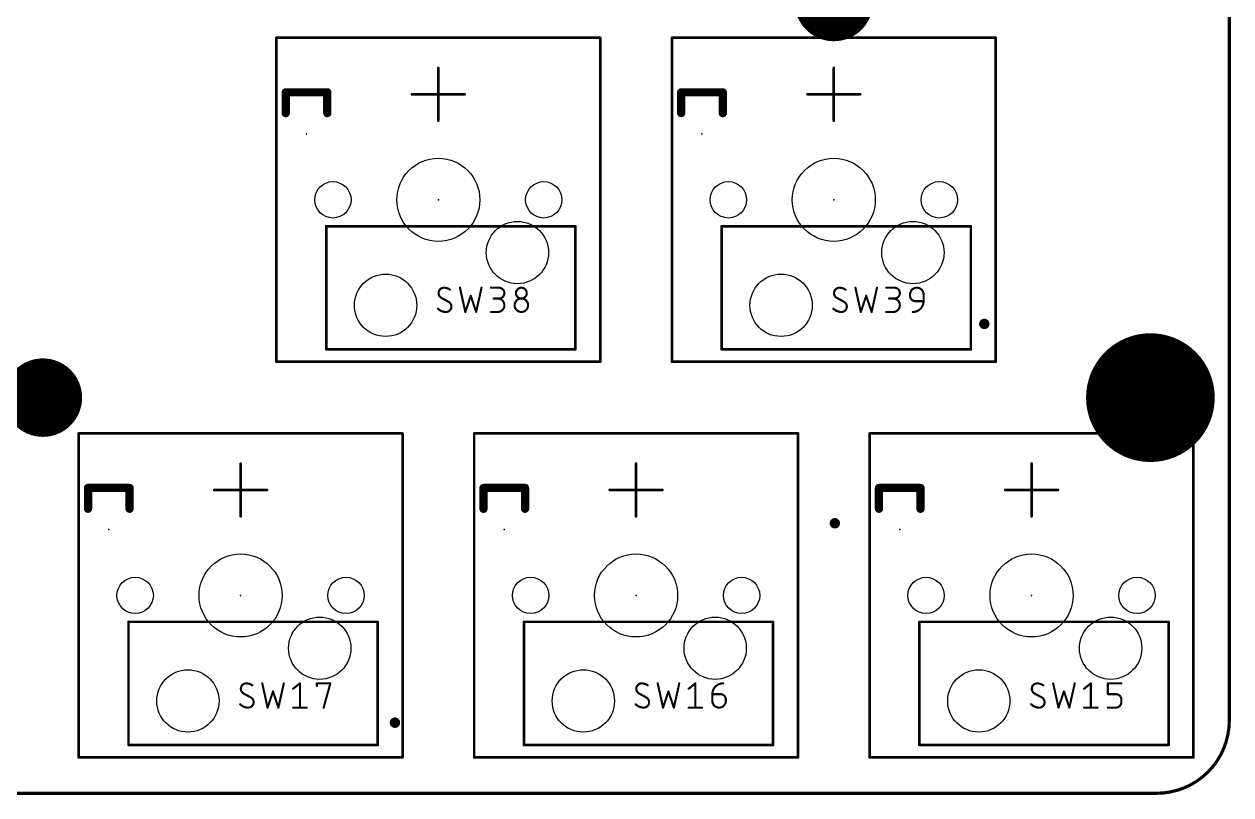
# Model space of a CAD drawing. Extents: x 0 to 305, y 0 to 96.
# Drawn here: x 246.7 to 304.9, y -0.1 to 37 of the extents above; entities that cross this region are included whole.
import ezdxf

# ---------------------------------------------------------------- set-up
doc = ezdxf.new("R2010")
doc.units = 0
for name, color, linetype in [('17', 110, 'CONTINUOUS'), ('18', 110, 'CONTINUOUS'), ('20', 31, 'CONTINUOUS'), ('21', 253, 'CONTINUOUS'), ('22', 253, 'CONTINUOUS'), ('23', 53, 'CONTINUOUS'), ('24', 53, 'CONTINUOUS'), ('39', 12, 'CONTINUOUS'), ('40', 132, 'CONTINUOUS')]:
    doc.layers.add(name, color=color, linetype=linetype)

# ---------------------------------------------------------------- blocks, each defined once
blk = doc.blocks.new('ROUNDP')
at = {"const_width": 0.5}
blk.add_lwpolyline([(0, -0.25, 1), (0, 0.25, 1), (0, -0.25)], format="xyb", dxfattribs=at)
blk = doc.blocks.new('ROUNDV')
at = {"const_width": 0.5}
blk.add_lwpolyline([(0, -0.25, 1), (0, 0.25, 1), (0, -0.25)], format="xyb", dxfattribs=at)

msp = doc.modelspace()

# ---------------------------------------------------------------- linework, layer by layer
at = {"layer": '20', "const_width": 0.1524}
for points in [[(304.8, 91.75), (304.8, 3.5)], [(3.5, 0), (301.3, 0)]]:
    msp.add_lwpolyline(points, dxfattribs=at)
at = {"layer": '20'}
for points, const_width in [([(301.3, 0, 0.4142), (304.8, 3.5)], 0.1524), ([(304.8381, 3.5, 1), (304.7619, 3.5)], 0.0762), ([(304.7619, 3.5, 1), (304.8381, 3.5)], 0.0762), ([(301.3, 0.0381, 1), (301.3, -0.0381)], 0.0762), ([(301.3, -0.0381, 1), (301.3, 0.0381)], 0.0762)]:
    msp.add_lwpolyline(points, format="xyb", dxfattribs=dict(at, const_width=const_width))
for centre, radius in [((266.7, 28.575), 2), ((285.75, 28.575), 2), ((261.62, 28.575), 0.8763), ((271.78, 28.575), 0.8763), ((280.67, 28.575), 0.8763), ((290.83, 28.575), 0.8763), ((270.51, 26.035), 1.5), ((289.56, 26.035), 1.5), ((264.16, 23.495), 1.5), ((283.21, 23.495), 1.5), ((257.175, 9.525), 2), ((276.225, 9.525), 2), ((295.275, 9.525), 2), ((252.095, 9.525), 0.8763), ((262.255, 9.525), 0.8763), ((271.145, 9.525), 0.8763), ((281.305, 9.525), 0.8763), ((290.195, 9.525), 0.8763), ((300.355, 9.525), 0.8763), ((260.985, 6.985), 1.5), ((280.035, 6.985), 1.5), ((299.085, 6.985), 1.5), ((254.635, 4.445), 1.5), ((273.685, 4.445), 1.5), ((292.735, 4.445), 1.5)]:
    msp.add_circle(centre, radius, dxfattribs=at)
at = {"layer": '21'}
for points, const_width in [([(266.7, 32.385), (266.7, 34.925)], 0.127), ([(285.75, 32.385), (285.75, 34.925)], 0.127), ([(267.97, 33.655), (265.43, 33.655)], 0.127), ([(287.02, 33.655), (284.48, 33.655)], 0.127), ([(267.1979, 23.6606), (266.8409, 23.8554)], 0.1016), ([(267.7412, 24.3422), (268.0008, 23.1738)], 0.1016), ([(268.0008, 23.1738), (268.2604, 23.9527)], 0.1016), ([(268.2604, 23.9527), (268.5201, 23.1738)], 0.1016), ([(268.5201, 23.1738), (268.7797, 24.3422)], 0.1016), ([(269.2313, 24.3422), (269.6208, 24.3422)], 0.1016), ([(269.6208, 23.8229), (269.3611, 23.8229)], 0.1016), ([(286.2479, 23.6606), (285.8909, 23.8554)], 0.1016), ([(286.7912, 24.3422), (287.0508, 23.1738)], 0.1016), ([(287.0508, 23.1738), (287.3105, 23.9527)], 0.1016), ([(287.3105, 23.9527), (287.5701, 23.1738)], 0.1016), ([(287.5701, 23.1738), (287.8297, 24.3422)], 0.1016), ([(288.2813, 24.3422), (288.6708, 24.3422)], 0.1016), ([(288.6708, 23.8229), (288.4111, 23.8229)], 0.1016), ([(289.4243, 23.9527), (289.4243, 24.0176)], 0.1016), ([(290.0734, 24.0176), (290.0734, 23.6931)], 0.1016), ([(290.0734, 23.6931), (289.6839, 23.6931)], 0.1016), ([(269.2313, 23.1738), (269.5558, 23.1738)], 0.1016), ([(288.2813, 23.1738), (288.6058, 23.1738)], 0.1016), ([(257.175, 13.335), (257.175, 15.875)], 0.127), ([(276.225, 13.335), (276.225, 15.875)], 0.127), ([(295.275, 13.335), (295.275, 15.875)], 0.127), ([(258.445, 14.605), (255.905, 14.605)], 0.127), ([(277.495, 14.605), (274.955, 14.605)], 0.127), ([(296.545, 14.605), (294.005, 14.605)], 0.127), ([(258.2162, 5.2922), (258.4758, 4.1238)], 0.1016), ([(258.9951, 4.1238), (259.2547, 5.2922)], 0.1016), ([(259.7063, 5.0326), (260.0308, 5.2922)], 0.1016), ([(260.0308, 5.2922), (260.0308, 4.1238)], 0.1016), ([(260.8493, 5.1624), (260.8493, 5.2922)], 0.1016), ([(260.8493, 5.2922), (261.4984, 5.2922)], 0.1016), ([(261.4984, 5.2922), (261.1738, 4.1238)], 0.1016), ([(277.2662, 5.2922), (277.5258, 4.1238)], 0.1016), ([(278.0451, 4.1238), (278.3047, 5.2922)], 0.1016), ([(278.7563, 5.0326), (279.0808, 5.2922)], 0.1016), ([(279.0808, 5.2922), (279.0808, 4.1238)], 0.1016), ([(296.3162, 5.2922), (296.5758, 4.1238)], 0.1016), ([(297.0951, 4.1238), (297.3547, 5.2922)], 0.1016), ([(297.8063, 5.0326), (298.1308, 5.2922)], 0.1016), ([(298.1308, 5.2922), (298.1308, 4.1238)], 0.1016), ([(298.9493, 4.7729), (298.9493, 5.2922)], 0.1016), ([(298.9493, 5.2922), (299.5984, 5.2922)], 0.1016), ([(257.6729, 4.6106), (257.3159, 4.8054)], 0.1016), ([(258.4758, 4.1238), (258.7355, 4.9027)], 0.1016), ([(258.7355, 4.9027), (258.9951, 4.1238)], 0.1016), ([(276.7229, 4.6106), (276.3659, 4.8054)], 0.1016), ([(277.5258, 4.1238), (277.7855, 4.9027)], 0.1016), ([(277.7855, 4.9027), (278.0451, 4.1238)], 0.1016), ([(279.8993, 4.7729), (280.2888, 4.7729)], 0.1016), ([(279.8993, 4.4484), (279.8993, 4.7729)], 0.1016), ([(295.7729, 4.6106), (295.4159, 4.8054)], 0.1016), ([(296.5758, 4.1238), (296.8355, 4.9027)], 0.1016), ([(296.8355, 4.9027), (297.0951, 4.1238)], 0.1016), ([(299.3388, 4.7729), (298.9493, 4.7729)], 0.1016), ([(259.7063, 4.1238), (260.3554, 4.1238)], 0.1016), ([(278.7563, 4.1238), (279.4054, 4.1238)], 0.1016), ([(280.5484, 4.5133), (280.5484, 4.4484)], 0.1016), ([(297.8063, 4.1238), (298.4554, 4.1238)], 0.1016), ([(298.9493, 4.1238), (299.3388, 4.1238)], 0.1016), ([(299.5984, 4.3834), (299.5984, 4.5133)], 0.1016)]:
    msp.add_lwpolyline(points, dxfattribs=dict(at, const_width=const_width))
for points, const_width in [([(266.7317, 34.925, 1), (266.6683, 34.925)], 0.0635), ([(285.7817, 34.925, 1), (285.7183, 34.925)], 0.0635), ([(265.43, 33.6868, 1), (265.43, 33.6232)], 0.0635), ([(267.97, 33.6232, 1), (267.97, 33.6868)], 0.0635), ([(284.48, 33.6868, 1), (284.48, 33.6232)], 0.0635), ([(287.02, 33.6232, 1), (287.02, 33.6868)], 0.0635), ([(266.6683, 32.385, 1), (266.7317, 32.385)], 0.0635), ([(285.7183, 32.385, 1), (285.7817, 32.385)], 0.0635), ([(266.9707, 24.3422, 0.4142), (266.7111, 24.0826)], 0.1016), ([(266.7111, 24.0826, 0.2656), (266.8409, 23.8554)], 0.1016), ([(266.7364, 24.0826, 1), (266.6857, 24.0826)], 0.0508), ([(266.6857, 24.0826, 1), (266.7364, 24.0826)], 0.0508), ([(266.853, 23.8777, 1), (266.8287, 23.8331)], 0.0508), ([(266.828, 23.8335, 1), (266.8538, 23.8772)], 0.0508), ([(267.2628, 24.2448, 0.1623), (266.9707, 24.3422)], 0.1016), ([(266.9707, 24.3676, 1), (266.9707, 24.3168)], 0.0508), ([(266.9707, 24.3168, 1), (266.9707, 24.3676)], 0.0508), ([(267.2476, 24.2245, 1), (267.278, 24.2652)], 0.0508), ([(267.766, 24.3477, 1), (267.7164, 24.3367)], 0.0508), ([(268.2845, 23.9608, 1), (268.2364, 23.9447)], 0.0508), ([(268.2845, 23.9447, 1), (268.2364, 23.9608)], 0.0508), ([(268.8045, 24.3367, 1), (268.7549, 24.3477)], 0.0508), ([(269.2313, 24.3676, 1), (269.2313, 24.3168)], 0.0508), ([(269.3611, 23.8483, 1), (269.3611, 23.7975)], 0.0508), ([(269.5558, 23.1738, 1), (269.5558, 23.8229)], 0.1016), ([(269.5558, 23.8483, 1), (269.5558, 23.7975)], 0.0508), ([(269.6208, 23.8229, 1), (269.6208, 24.3422)], 0.1016), ([(269.6208, 24.3676, 1), (269.6208, 24.3168)], 0.0508), ([(269.6208, 23.8483, 1), (269.6208, 23.7975)], 0.0508), ([(269.6208, 24.3168, 1), (269.6208, 24.3676)], 0.0508), ([(269.6208, 23.7975, 1), (269.6208, 23.8483)], 0.0508), ([(271.0234, 23.4984, 1), (270.3743, 23.4984)], 0.1016), ([(270.9585, 24.0826, 1), (270.4392, 24.0826)], 0.1016), ([(270.4392, 24.0826, 1), (270.9585, 24.0826)], 0.1016), ([(270.4646, 24.0826, 1), (270.4138, 24.0826)], 0.0508), ([(270.4138, 24.0826, 1), (270.4646, 24.0826)], 0.0508), ([(270.9839, 24.0826, 1), (270.9331, 24.0826)], 0.0508), ([(270.9331, 24.0826, 1), (270.9839, 24.0826)], 0.0508), ([(286.0207, 24.3422, 0.4142), (285.7611, 24.0826)], 0.1016), ([(285.7611, 24.0826, 0.2656), (285.8909, 23.8554)], 0.1016), ([(285.7864, 24.0826, 1), (285.7357, 24.0826)], 0.0508), ([(285.7357, 24.0826, 1), (285.7865, 24.0826)], 0.0508), ([(285.903, 23.8777, 1), (285.8787, 23.8331)], 0.0508), ([(285.878, 23.8335, 1), (285.9038, 23.8772)], 0.0508), ([(286.3128, 24.2448, 0.1623), (286.0207, 24.3422)], 0.1016), ([(286.0207, 24.3676, 1), (286.0207, 24.3168)], 0.0508), ([(286.0207, 24.3168, 1), (286.0207, 24.3676)], 0.0508), ([(286.2976, 24.2245, 1), (286.328, 24.2652)], 0.0508), ([(286.816, 24.3477, 1), (286.7664, 24.3367)], 0.0508), ([(287.3345, 23.9608, 1), (287.2864, 23.9447)], 0.0508), ([(287.3345, 23.9447, 1), (287.2864, 23.9608)], 0.0508), ([(287.8545, 24.3367, 1), (287.8049, 24.3477)], 0.0508), ([(288.2813, 24.3676, 1), (288.2813, 24.3168)], 0.0508), ([(288.4111, 23.8483, 1), (288.4111, 23.7975)], 0.0508), ([(288.6058, 23.1738, 1), (288.6058, 23.8229)], 0.1016), ([(288.6058, 23.8483, 1), (288.6058, 23.7975)], 0.0508), ([(288.6708, 23.8229, 1), (288.6708, 24.3422)], 0.1016), ([(288.6708, 24.3676, 1), (288.6708, 24.3168)], 0.0508), ([(288.6708, 23.8483, 1), (288.6708, 23.7975)], 0.0508), ([(288.6708, 24.3168, 1), (288.6708, 24.3676)], 0.0508), ([(288.6708, 23.7975, 1), (288.6708, 23.8483)], 0.0508), ([(290.0734, 24.0176, 1), (289.4243, 24.0176)], 0.1016), ([(289.4497, 24.0176, 1), (289.3989, 24.0176)], 0.0508), ([(289.3989, 24.0176, 1), (289.4497, 24.0176)], 0.0508), ([(289.4243, 23.9527, 0.4142), (289.6839, 23.6931)], 0.1016), ([(289.4497, 23.9527, 1), (289.3989, 23.9527)], 0.0508), ([(289.3989, 23.9527, 1), (289.4497, 23.9527)], 0.0508), ([(290.0988, 24.0176, 1), (290.048, 24.0176)], 0.0508), ([(290.048, 24.0176, 1), (290.0988, 24.0176)], 0.0508), ([(266.6786, 23.3361, 0.2), (267.0681, 23.1738)], 0.1016), ([(266.6966, 23.354, 1), (266.6606, 23.3182)], 0.0508), ([(267.0681, 23.1738, 0.4142), (267.3277, 23.4334)], 0.1016), ([(267.3277, 23.4334, 0.2656), (267.1979, 23.6606)], 0.1016), ([(267.2108, 23.6825, 1), (267.185, 23.6387)], 0.0508), ([(267.1857, 23.6383, 1), (267.21, 23.6829)], 0.0508), ([(267.3531, 23.4334, 1), (267.3023, 23.4334)], 0.0508), ([(267.3023, 23.4334, 1), (267.3531, 23.4334)], 0.0508), ([(270.3743, 23.4984, 1), (271.0234, 23.4984)], 0.1016), ([(270.3997, 23.4984, 1), (270.3489, 23.4984)], 0.0508), ([(270.3489, 23.4984, 1), (270.3997, 23.4984)], 0.0508), ([(271.0488, 23.4984, 1), (270.998, 23.4984)], 0.0508), ([(270.998, 23.4984, 1), (271.0488, 23.4984)], 0.0508), ([(285.7286, 23.3361, 0.2), (286.1181, 23.1738)], 0.1016), ([(285.7466, 23.354, 1), (285.7106, 23.3182)], 0.0508), ([(286.1181, 23.1738, 0.4142), (286.3777, 23.4334)], 0.1016), ([(286.3777, 23.4334, 0.2656), (286.2479, 23.6606)], 0.1016), ([(286.2608, 23.6825, 1), (286.235, 23.6387)], 0.0508), ([(286.2357, 23.6383, 1), (286.26, 23.6829)], 0.0508), ([(286.4031, 23.4334, 1), (286.3523, 23.4334)], 0.0508), ([(286.3523, 23.4334, 1), (286.4031, 23.4334)], 0.0508), ([(289.5541, 23.1738, 0.4142), (290.0734, 23.6931)], 0.1016), ([(289.6839, 23.7185, 1), (289.6839, 23.6677)], 0.0508), ([(289.6839, 23.6677, 1), (289.6839, 23.7185)], 0.0508), ([(290.0988, 23.6931, 1), (290.048, 23.6931)], 0.0508), ([(290.048, 23.6931, 1), (290.0988, 23.6931)], 0.0508), ([(290.0734, 23.6677, 1), (290.0734, 23.7185)], 0.0508), ([(267.0681, 23.1992, 1), (267.0681, 23.1484)], 0.0508), ([(267.0681, 23.1484, 1), (267.0681, 23.1992)], 0.0508), ([(267.9767, 23.1818, 1), (268.0249, 23.1658)], 0.0508), ([(267.976, 23.1683, 1), (268.0256, 23.1793)], 0.0508), ([(268.4953, 23.1793, 1), (268.5449, 23.1683)], 0.0508), ([(268.496, 23.1658, 1), (268.5442, 23.1818)], 0.0508), ([(269.2313, 23.1992, 1), (269.2313, 23.1484)], 0.0508), ([(269.5558, 23.1992, 1), (269.5558, 23.1484)], 0.0508), ([(269.5558, 23.1484, 1), (269.5558, 23.1992)], 0.0508), ([(286.1181, 23.1992, 1), (286.1181, 23.1484)], 0.0508), ([(286.1181, 23.1484, 1), (286.1181, 23.1992)], 0.0508), ([(287.0267, 23.1818, 1), (287.0749, 23.1658)], 0.0508), ([(287.026, 23.1683, 1), (287.0756, 23.1793)], 0.0508), ([(287.5453, 23.1793, 1), (287.5949, 23.1683)], 0.0508), ([(287.546, 23.1658, 1), (287.5942, 23.1818)], 0.0508), ([(288.2813, 23.1992, 1), (288.2813, 23.1484)], 0.0508), ([(288.6058, 23.1992, 1), (288.6058, 23.1484)], 0.0508), ([(288.6058, 23.1484, 1), (288.6058, 23.1992)], 0.0508), ([(289.5541, 23.1992, 1), (289.5541, 23.1484)], 0.0508), ([(257.2067, 15.875, 1), (257.1433, 15.875)], 0.0635), ([(276.2568, 15.875, 1), (276.1933, 15.875)], 0.0635), ([(295.3068, 15.875, 1), (295.2433, 15.875)], 0.0635), ([(255.905, 14.6368, 1), (255.905, 14.5732)], 0.0635), ([(258.445, 14.5732, 1), (258.445, 14.6368)], 0.0635), ([(274.955, 14.6368, 1), (274.955, 14.5732)], 0.0635), ([(277.495, 14.5732, 1), (277.495, 14.6368)], 0.0635), ([(294.005, 14.6368, 1), (294.005, 14.5732)], 0.0635), ([(296.545, 14.5732, 1), (296.545, 14.6368)], 0.0635), ([(257.1433, 13.335, 1), (257.2067, 13.335)], 0.0635), ([(276.1933, 13.335, 1), (276.2568, 13.335)], 0.0635), ([(295.2433, 13.335, 1), (295.3068, 13.335)], 0.0635), ([(257.4457, 5.2922, 0.4142), (257.1861, 5.0326)], 0.1016), ([(257.7378, 5.1948, 0.1623), (257.4457, 5.2922)], 0.1016), ([(257.4457, 5.3176, 1), (257.4457, 5.2668)], 0.0508), ([(257.4457, 5.2668, 1), (257.4457, 5.3176)], 0.0508), ([(257.7226, 5.1745, 1), (257.753, 5.2152)], 0.0508), ([(258.241, 5.2977, 1), (258.1914, 5.2867)], 0.0508), ([(259.2795, 5.2867, 1), (259.2299, 5.2977)], 0.0508), ([(260.0562, 5.2922, 1), (260.0054, 5.2922)], 0.0508), ([(260.0467, 5.2724, 1), (260.015, 5.312)], 0.0508), ([(260.8747, 5.2922, 1), (260.8239, 5.2922)], 0.0508), ([(260.8493, 5.3176, 1), (260.8493, 5.2668)], 0.0508), ([(261.5229, 5.2854, 1), (261.4739, 5.299)], 0.0508), ([(261.4984, 5.2668, 1), (261.4984, 5.3176)], 0.0508), ([(276.4957, 5.2922, 0.4142), (276.2361, 5.0326)], 0.1016), ([(276.7878, 5.1948, 0.1623), (276.4957, 5.2922)], 0.1016), ([(276.4957, 5.3176, 1), (276.4957, 5.2668)], 0.0508), ([(276.4957, 5.2668, 1), (276.4957, 5.3176)], 0.0508), ([(276.7726, 5.1745, 1), (276.803, 5.2152)], 0.0508), ([(277.291, 5.2977, 1), (277.2414, 5.2867)], 0.0508), ([(278.3295, 5.2867, 1), (278.2799, 5.2977)], 0.0508), ([(279.1062, 5.2922, 1), (279.0554, 5.2922)], 0.0508), ([(279.0967, 5.2724, 1), (279.065, 5.312)], 0.0508), ([(280.4186, 5.2922, 0.4142), (279.8993, 4.7729)], 0.1016), ([(280.4186, 5.2668, 1), (280.4186, 5.3176)], 0.0508), ([(295.5457, 5.2922, 0.4142), (295.286, 5.0326)], 0.1016), ([(295.8378, 5.1948, 0.1623), (295.5457, 5.2922)], 0.1016), ([(295.5457, 5.3176, 1), (295.5457, 5.2668)], 0.0508), ([(295.5457, 5.2668, 1), (295.5457, 5.3176)], 0.0508), ([(295.8226, 5.1745, 1), (295.853, 5.2152)], 0.0508), ([(296.341, 5.2977, 1), (296.2914, 5.2867)], 0.0508), ([(297.3795, 5.2867, 1), (297.3299, 5.2977)], 0.0508), ([(298.1562, 5.2922, 1), (298.1054, 5.2922)], 0.0508), ([(298.1467, 5.2724, 1), (298.115, 5.312)], 0.0508), ([(298.9747, 5.2922, 1), (298.9239, 5.2922)], 0.0508), ([(298.9493, 5.3176, 1), (298.9493, 5.2668)], 0.0508), ([(299.5984, 5.2668, 1), (299.5984, 5.3176)], 0.0508), ([(257.1861, 5.0326, 0.2656), (257.3159, 4.8054)], 0.1016), ([(257.2114, 5.0326, 1), (257.1607, 5.0326)], 0.0508), ([(257.1607, 5.0326, 1), (257.2115, 5.0326)], 0.0508), ([(257.328, 4.8277, 1), (257.3037, 4.7831)], 0.0508), ([(257.303, 4.7835, 1), (257.3288, 4.8272)], 0.0508), ([(257.8027, 4.3834, 0.2656), (257.6729, 4.6106)], 0.1016), ([(257.6858, 4.6325, 1), (257.66, 4.5887)], 0.0508), ([(257.6607, 4.5883, 1), (257.685, 4.6329)], 0.0508), ([(258.7595, 4.9108, 1), (258.7114, 4.8947)], 0.0508), ([(258.7595, 4.8947, 1), (258.7114, 4.9108)], 0.0508), ([(259.6904, 5.0524, 1), (259.7222, 5.0127)], 0.0508), ([(260.8239, 5.1624, 1), (260.8747, 5.1624)], 0.0508), ([(276.2361, 5.0326, 0.2656), (276.3659, 4.8054)], 0.1016), ([(276.2614, 5.0326, 1), (276.2107, 5.0326)], 0.0508), ([(276.2107, 5.0326, 1), (276.2615, 5.0326)], 0.0508), ([(276.378, 4.8277, 1), (276.3537, 4.7831)], 0.0508), ([(276.353, 4.7835, 1), (276.3788, 4.8272)], 0.0508), ([(276.8527, 4.3834, 0.2656), (276.7229, 4.6106)], 0.1016), ([(276.7358, 4.6325, 1), (276.71, 4.5887)], 0.0508), ([(276.7107, 4.5883, 1), (276.735, 4.6329)], 0.0508), ([(277.8095, 4.9108, 1), (277.7614, 4.8947)], 0.0508), ([(277.8095, 4.8947, 1), (277.7614, 4.9108)], 0.0508), ([(278.7404, 5.0524, 1), (278.7722, 5.0127)], 0.0508), ([(279.8993, 4.7983, 1), (279.8993, 4.7475)], 0.0508), ([(279.9247, 4.7729, 1), (279.8739, 4.7729)], 0.0508), ([(279.8739, 4.7729, 1), (279.9247, 4.7729)], 0.0508), ([(280.5484, 4.5133, 0.4142), (280.2888, 4.7729)], 0.1016), ([(280.2888, 4.7983, 1), (280.2888, 4.7475)], 0.0508), ([(280.2888, 4.7475, 1), (280.2888, 4.7983)], 0.0508), ([(295.286, 5.0326, 0.2656), (295.4159, 4.8054)], 0.1016), ([(295.2606, 5.0326, 1), (295.3114, 5.0326)], 0.0508), ([(295.3114, 5.0326, 1), (295.2607, 5.0326)], 0.0508), ([(295.428, 4.8277, 1), (295.4037, 4.7831)], 0.0508), ([(295.403, 4.7835, 1), (295.4288, 4.8272)], 0.0508), ([(295.9027, 4.3834, 0.2656), (295.7729, 4.6106)], 0.1016), ([(295.7858, 4.6325, 1), (295.76, 4.5887)], 0.0508), ([(295.7607, 4.5883, 1), (295.785, 4.6329)], 0.0508), ([(296.8595, 4.9108, 1), (296.8114, 4.8947)], 0.0508), ([(296.8595, 4.8947, 1), (296.8114, 4.9108)], 0.0508), ([(297.7904, 5.0524, 1), (297.8222, 5.0127)], 0.0508), ([(298.9493, 4.7983, 1), (298.9493, 4.7475)], 0.0508), ([(298.9239, 4.7729, 1), (298.9747, 4.7729)], 0.0508), ([(299.5984, 4.5133, 0.4142), (299.3388, 4.7729)], 0.1016), ([(299.3388, 4.7983, 1), (299.3388, 4.7475)], 0.0508), ([(299.3388, 4.7475, 1), (299.3388, 4.7983)], 0.0508), ([(257.1536, 4.2861, 0.2), (257.5431, 4.1238)], 0.1016), ([(257.1716, 4.304, 1), (257.1356, 4.2682)], 0.0508), ([(257.5431, 4.1238, 0.4142), (257.8027, 4.3834)], 0.1016), ([(257.5431, 4.1492, 1), (257.5431, 4.0984)], 0.0508), ([(257.5431, 4.0984, 1), (257.5431, 4.1492)], 0.0508), ([(257.8281, 4.3834, 1), (257.7773, 4.3834)], 0.0508), ([(257.7773, 4.3834, 1), (257.8281, 4.3834)], 0.0508), ([(258.4517, 4.1318, 1), (258.4999, 4.1158)], 0.0508), ([(258.451, 4.1183, 1), (258.5006, 4.1293)], 0.0508), ([(258.9703, 4.1293, 1), (259.0199, 4.1183)], 0.0508), ([(258.971, 4.1158, 1), (259.0192, 4.1318)], 0.0508), ([(259.7063, 4.1492, 1), (259.7063, 4.0984)], 0.0508), ([(260.0054, 4.1238, 1), (260.0562, 4.1238)], 0.0508), ([(260.3554, 4.0984, 1), (260.3554, 4.1492)], 0.0508), ([(261.1494, 4.1306, 1), (261.1983, 4.117)], 0.0508), ([(276.2036, 4.2861, 0.2), (276.5931, 4.1238)], 0.1016), ([(276.2216, 4.304, 1), (276.1856, 4.2682)], 0.0508), ([(276.5931, 4.1238, 0.4142), (276.8527, 4.3834)], 0.1016), ([(276.5931, 4.1492, 1), (276.5931, 4.0984)], 0.0508), ([(276.5931, 4.0984, 1), (276.5931, 4.1492)], 0.0508), ([(276.8781, 4.3834, 1), (276.8273, 4.3834)], 0.0508), ([(276.8273, 4.3834, 1), (276.8781, 4.3834)], 0.0508), ([(277.5017, 4.1318, 1), (277.5499, 4.1158)], 0.0508), ([(277.501, 4.1183, 1), (277.5506, 4.1293)], 0.0508), ([(278.0203, 4.1293, 1), (278.0699, 4.1183)], 0.0508), ([(278.021, 4.1158, 1), (278.0692, 4.1318)], 0.0508), ([(278.7563, 4.1492, 1), (278.7563, 4.0984)], 0.0508), ([(279.0554, 4.1238, 1), (279.1062, 4.1238)], 0.0508), ([(279.4054, 4.0984, 1), (279.4054, 4.1492)], 0.0508), ([(279.8993, 4.4484, 1), (280.5484, 4.4484)], 0.1016), ([(279.9247, 4.4484, 1), (279.8739, 4.4484)], 0.0508), ([(279.8739, 4.4484, 1), (279.9247, 4.4484)], 0.0508), ([(280.5738, 4.5133, 1), (280.523, 4.5133)], 0.0508), ([(280.523, 4.5133, 1), (280.5738, 4.5133)], 0.0508), ([(280.5738, 4.4484, 1), (280.523, 4.4484)], 0.0508), ([(280.523, 4.4484, 1), (280.5738, 4.4484)], 0.0508), ([(295.2536, 4.2861, 0.2), (295.6431, 4.1238)], 0.1016), ([(295.2716, 4.304, 1), (295.2356, 4.2682)], 0.0508), ([(295.6431, 4.1238, 0.4142), (295.9027, 4.3834)], 0.1016), ([(295.6431, 4.1492, 1), (295.6431, 4.0984)], 0.0508), ([(295.6431, 4.0984, 1), (295.6431, 4.1492)], 0.0508), ([(295.9281, 4.3834, 1), (295.8773, 4.3834)], 0.0508), ([(295.8773, 4.3834, 1), (295.9281, 4.3834)], 0.0508), ([(296.5517, 4.1318, 1), (296.5999, 4.1158)], 0.0508), ([(296.551, 4.1183, 1), (296.6006, 4.1293)], 0.0508), ([(297.0703, 4.1293, 1), (297.1199, 4.1183)], 0.0508), ([(297.071, 4.1158, 1), (297.1192, 4.1318)], 0.0508), ([(297.8063, 4.1492, 1), (297.8063, 4.0984)], 0.0508), ([(298.1054, 4.1238, 1), (298.1562, 4.1238)], 0.0508), ([(298.4554, 4.0984, 1), (298.4554, 4.1492)], 0.0508), ([(298.9493, 4.1492, 1), (298.9493, 4.0984)], 0.0508), ([(299.3388, 4.1238, 0.4142), (299.5984, 4.3834)], 0.1016), ([(299.3388, 4.1492, 1), (299.3388, 4.0984)], 0.0508), ([(299.3388, 4.0984, 1), (299.3388, 4.1492)], 0.0508), ([(299.6238, 4.5133, 1), (299.573, 4.5133)], 0.0508), ([(299.573, 4.5133, 1), (299.6238, 4.5133)], 0.0508), ([(299.6238, 4.3834, 1), (299.573, 4.3834)], 0.0508), ([(299.573, 4.3834, 1), (299.6238, 4.3834)], 0.0508)]:
    msp.add_lwpolyline(points, format="xyb", dxfattribs=dict(at, const_width=const_width))
at = {"layer": '22', "const_width": 0.4}
for points in [[(259.35, 32.75), (259.35, 33.75)], [(259.35, 33.75), (261.35, 33.75)], [(261.35, 33.75), (261.35, 32.75)], [(278.4, 32.75), (278.4, 33.75)], [(278.4, 33.75), (280.4, 33.75)], [(280.4, 33.75), (280.4, 32.75)], [(249.825, 13.7), (249.825, 14.7)], [(249.825, 14.7), (251.825, 14.7)], [(251.825, 14.7), (251.825, 13.7)], [(268.875, 13.7), (268.875, 14.7)], [(268.875, 14.7), (270.875, 14.7)], [(270.875, 14.7), (270.875, 13.7)], [(287.925, 13.7), (287.925, 14.7)], [(287.925, 14.7), (289.925, 14.7)], [(289.925, 14.7), (289.925, 13.7)]]:
    msp.add_lwpolyline(points, dxfattribs=at)
at = {"layer": '22', "const_width": 0.2}
for points in [[(259.45, 33.75, 1), (259.25, 33.75)], [(259.35, 33.85, 1), (259.35, 33.65)], [(261.45, 33.75, 1), (261.25, 33.75)], [(261.35, 33.65, 1), (261.35, 33.85)], [(278.5, 33.75, 1), (278.3, 33.75)], [(278.4, 33.85, 1), (278.4, 33.65)], [(280.5, 33.75, 1), (280.3, 33.75)], [(280.4, 33.65, 1), (280.4, 33.85)], [(259.25, 32.75, 1), (259.45, 32.75)], [(261.25, 32.75, 1), (261.45, 32.75)], [(278.3, 32.75, 1), (278.5, 32.75)], [(280.3, 32.75, 1), (280.5, 32.75)], [(249.925, 14.7, 1), (249.725, 14.7)], [(249.825, 14.8, 1), (249.825, 14.6)], [(251.925, 14.7, 1), (251.725, 14.7)], [(251.825, 14.6, 1), (251.825, 14.8)], [(268.975, 14.7, 1), (268.775, 14.7)], [(268.875, 14.8, 1), (268.875, 14.6)], [(270.975, 14.7, 1), (270.775, 14.7)], [(270.875, 14.6, 1), (270.875, 14.8)], [(288.025, 14.7, 1), (287.825, 14.7)], [(287.925, 14.8, 1), (287.925, 14.6)], [(290.025, 14.7, 1), (289.825, 14.7)], [(289.925, 14.6, 1), (289.925, 14.8)], [(249.725, 13.7, 1), (249.925, 13.7)], [(251.725, 13.7, 1), (251.925, 13.7)], [(268.775, 13.7, 1), (268.975, 13.7)], [(270.775, 13.7, 1), (270.975, 13.7)], [(287.825, 13.7, 1), (288.025, 13.7)], [(289.825, 13.7, 1), (290.025, 13.7)]]:
    msp.add_lwpolyline(points, format="xyb", dxfattribs=at)
at = {"layer": '23'}
for p in [(266.7, 28.575), (285.75, 28.575), (247.65, 19.05), (257.175, 9.525), (276.225, 9.525), (295.275, 9.525)]:
    msp.add_point(p, dxfattribs=at)
at = {"layer": '24'}
for p in [(260.35, 31.75), (279.4, 31.75), (301, 19.05), (250.825, 12.7), (269.875, 12.7), (288.925, 12.7)]:
    msp.add_point(p, dxfattribs=at)
at = {"layer": '39', "const_width": 0.127}
for points in [[(258.9, 20.775), (258.9, 36.375)], [(258.9, 36.375), (274.5, 36.375)], [(274.5, 36.375), (274.5, 20.775)], [(277.95, 20.775), (277.95, 36.375)], [(277.95, 36.375), (293.55, 36.375)], [(293.55, 36.375), (293.55, 20.775)], [(273.3, 27.305), (261.3, 27.305)], [(261.3, 27.305), (261.3, 21.375)], [(273.3, 21.375), (273.3, 27.305)], [(292.35, 27.305), (280.35, 27.305)], [(280.35, 27.305), (280.35, 21.375)], [(292.35, 21.375), (292.35, 27.305)], [(261.3, 21.375), (273.3, 21.375)], [(280.35, 21.375), (292.35, 21.375)], [(274.5, 20.775), (258.9, 20.775)], [(293.55, 20.775), (277.95, 20.775)], [(249.375, 1.725), (249.375, 17.325)], [(249.375, 17.325), (264.975, 17.325)], [(264.975, 17.325), (264.975, 1.725)], [(268.425, 1.725), (268.425, 17.325)], [(268.425, 17.325), (284.025, 17.325)], [(284.025, 17.325), (284.025, 1.725)], [(287.475, 1.725), (287.475, 17.325)], [(287.475, 17.325), (303.075, 17.325)], [(303.075, 17.325), (303.075, 1.725)], [(263.775, 8.255), (251.775, 8.255)], [(251.775, 8.255), (251.775, 2.325)], [(263.775, 2.325), (263.775, 8.255)], [(282.825, 8.255), (270.825, 8.255)], [(270.825, 8.255), (270.825, 2.325)], [(282.825, 2.325), (282.825, 8.255)], [(301.875, 8.255), (289.875, 8.255)], [(289.875, 8.255), (289.875, 2.325)], [(301.875, 2.325), (301.875, 8.255)], [(251.775, 2.325), (263.775, 2.325)], [(270.825, 2.325), (282.825, 2.325)], [(289.875, 2.325), (301.875, 2.325)], [(264.975, 1.725), (249.375, 1.725)], [(284.025, 1.725), (268.425, 1.725)], [(303.075, 1.725), (287.475, 1.725)]]:
    msp.add_lwpolyline(points, dxfattribs=at)
at = {"layer": '39', "const_width": 0.0635}
for points in [[(258.9318, 36.375, 1), (258.8683, 36.375)], [(258.9, 36.4068, 1), (258.9, 36.3432)], [(274.5317, 36.375, 1), (274.4683, 36.375)], [(274.5, 36.3432, 1), (274.5, 36.4068)], [(277.9817, 36.375, 1), (277.9183, 36.375)], [(277.95, 36.4068, 1), (277.95, 36.3432)], [(293.5817, 36.375, 1), (293.5183, 36.375)], [(293.55, 36.3432, 1), (293.55, 36.4068)], [(261.3, 27.3367, 1), (261.3, 27.2733)], [(261.3317, 27.305, 1), (261.2683, 27.305)], [(273.3317, 27.305, 1), (273.2683, 27.305)], [(273.3, 27.2733, 1), (273.3, 27.3367)], [(280.3818, 27.305, 1), (280.3183, 27.305)], [(280.35, 27.3367, 1), (280.35, 27.2733)], [(292.3818, 27.305, 1), (292.3183, 27.305)], [(292.35, 27.2733, 1), (292.35, 27.3367)], [(261.3, 21.4067, 1), (261.3, 21.3433)], [(261.2683, 21.375, 1), (261.3317, 21.375)], [(273.2683, 21.375, 1), (273.3317, 21.375)], [(273.3, 21.3433, 1), (273.3, 21.4067)], [(280.35, 21.4067, 1), (280.35, 21.3433)], [(280.3183, 21.375, 1), (280.3818, 21.375)], [(292.3183, 21.375, 1), (292.3818, 21.375)], [(292.35, 21.3433, 1), (292.35, 21.4067)], [(258.9, 20.8068, 1), (258.9, 20.7433)], [(258.8683, 20.775, 1), (258.9318, 20.775)], [(274.4683, 20.775, 1), (274.5317, 20.775)], [(274.5, 20.7433, 1), (274.5, 20.8068)], [(277.95, 20.8068, 1), (277.95, 20.7433)], [(277.9183, 20.775, 1), (277.9817, 20.775)], [(293.5183, 20.775, 1), (293.5817, 20.775)], [(293.55, 20.7433, 1), (293.55, 20.8068)], [(249.4067, 17.325, 1), (249.3433, 17.325)], [(249.375, 17.3567, 1), (249.375, 17.2933)], [(265.0068, 17.325, 1), (264.9433, 17.325)], [(264.975, 17.2933, 1), (264.975, 17.3567)], [(268.4567, 17.325, 1), (268.3933, 17.325)], [(268.425, 17.3567, 1), (268.425, 17.2933)], [(284.0568, 17.325, 1), (283.9933, 17.325)], [(284.025, 17.2933, 1), (284.025, 17.3567)], [(287.5068, 17.325, 1), (287.4433, 17.325)], [(287.475, 17.3567, 1), (287.475, 17.2933)], [(303.1067, 17.325, 1), (303.0433, 17.325)], [(303.075, 17.2933, 1), (303.075, 17.3567)], [(251.775, 8.2868, 1), (251.775, 8.2233)], [(251.8067, 8.255, 1), (251.7433, 8.255)], [(263.8068, 8.255, 1), (263.7433, 8.255)], [(263.775, 8.2233, 1), (263.775, 8.2868)], [(270.825, 8.2868, 1), (270.825, 8.2233)], [(270.8567, 8.255, 1), (270.7933, 8.255)], [(282.8567, 8.255, 1), (282.7933, 8.255)], [(282.825, 8.2233, 1), (282.825, 8.2868)], [(289.875, 8.2868, 1), (289.875, 8.2233)], [(289.9067, 8.255, 1), (289.8433, 8.255)], [(301.9067, 8.255, 1), (301.8433, 8.255)], [(301.875, 8.2233, 1), (301.875, 8.2868)], [(251.775, 2.3568, 1), (251.775, 2.2933)], [(251.7433, 2.325, 1), (251.8067, 2.325)], [(263.7433, 2.325, 1), (263.8068, 2.325)], [(263.775, 2.2933, 1), (263.775, 2.3568)], [(270.825, 2.3568, 1), (270.825, 2.2933)], [(270.7933, 2.325, 1), (270.8567, 2.325)], [(282.7933, 2.325, 1), (282.8567, 2.325)], [(282.825, 2.2933, 1), (282.825, 2.3568)], [(289.875, 2.3568, 1), (289.875, 2.2933)], [(289.8433, 2.325, 1), (289.9067, 2.325)], [(301.8433, 2.325, 1), (301.9067, 2.325)], [(301.875, 2.2933, 1), (301.875, 2.3568)], [(249.375, 1.7568, 1), (249.375, 1.6933)], [(249.3433, 1.725, 1), (249.4067, 1.725)], [(264.9433, 1.725, 1), (265.0068, 1.725)], [(264.975, 1.6933, 1), (264.975, 1.7568)], [(268.425, 1.7568, 1), (268.425, 1.6933)], [(268.3933, 1.725, 1), (268.4567, 1.725)], [(283.9933, 1.725, 1), (284.0568, 1.725)], [(284.025, 1.6933, 1), (284.025, 1.7568)], [(287.475, 1.7568, 1), (287.475, 1.6933)], [(287.4433, 1.725, 1), (287.5068, 1.725)], [(303.0433, 1.725, 1), (303.1067, 1.725)], [(303.075, 1.6933, 1), (303.075, 1.7568)]]:
    msp.add_lwpolyline(points, format="xyb", dxfattribs=at)
at = {"layer": '40', "const_width": 0.127}
msp.add_lwpolyline([(301, 16.875, 1), (301, 21.225, 1), (301, 16.875)], format="xyb", dxfattribs=at)

# ---------------------------------------------------------------- block references
at = {"layer": '17', "xscale": 3.78, "yscale": 3.78}
for p in [(285.75, 38.1), (285.75, 38.1), (247.65, 19.05), (247.65, 19.05)]:
    msp.add_blockref('ROUNDP', p, dxfattribs=at)
at = {"layer": '17', "xscale": 6.2, "yscale": 6.2, "rotation": 180}
msp.add_blockref('ROUNDP', (301, 19.05), dxfattribs=at)
msp.add_blockref('ROUNDP', (301, 19.05), dxfattribs=at)
at = {"layer": '18', "xscale": 0.5024, "yscale": 0.5024}
for p in [(293, 22.6), (293, 22.6), (285.8, 13), (285.8, 13), (264.61, 3.4), (264.61, 3.4)]:
    msp.add_blockref('ROUNDV', p, dxfattribs=at)

doc.saveas('drawing.dxf')
